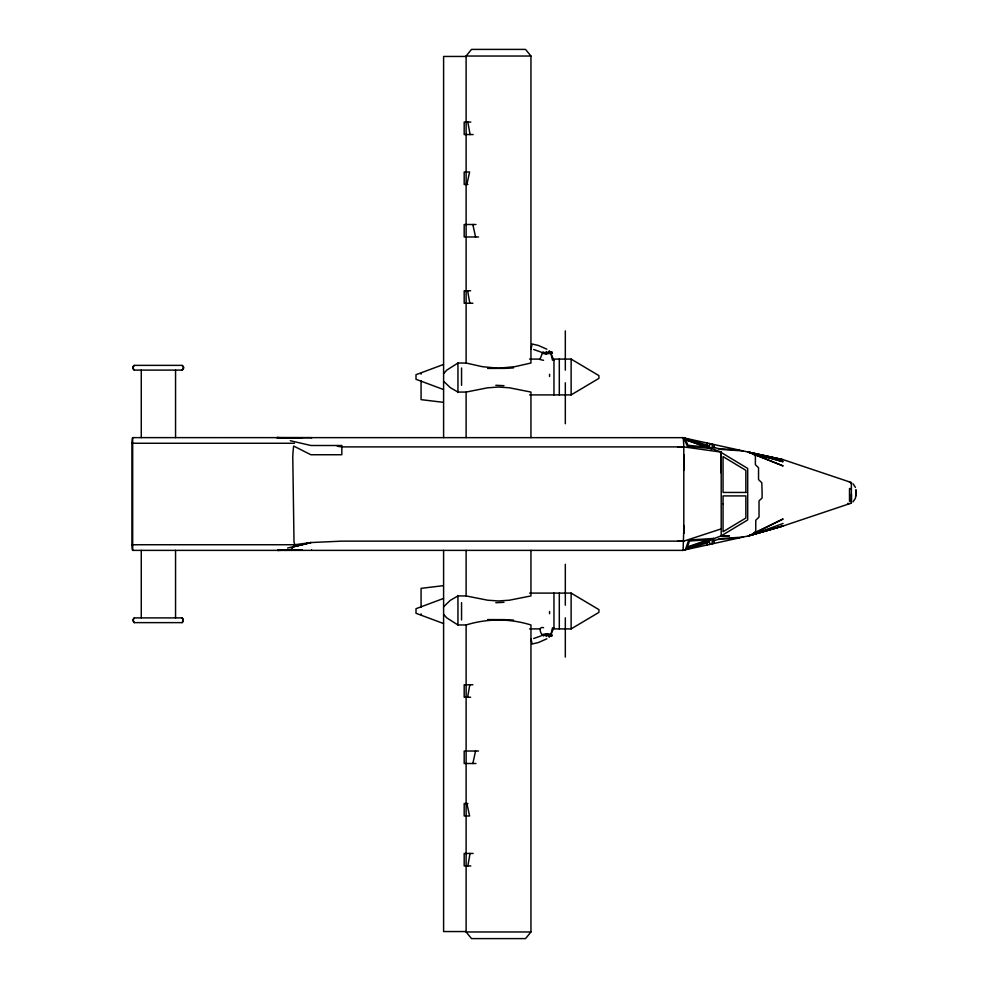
<?xml version="1.0" encoding="UTF-8"?>
<svg xmlns="http://www.w3.org/2000/svg" width="988" height="988" viewBox="0 0 988 988"><rect width="100%" height="100%" fill="white"/><g stroke="black" fill="none" stroke-linecap="round" stroke-linejoin="round"><path stroke-width="1.48" d="M683.745 470.411L683.77 454.715M721.203 535.866L729.453 535.879L721.203 535.879L721.203 452.134L682.807 437.672L132.676 437.622A7.398 0.729 90 0 0 131.984 443.266L131.984 544.734A7.398 0.729 -90 0 0 132.676 550.378L682.807 550.378L721.203 535.866L747.694 519.935L747.694 468.423L721.215 452.492L721.203 473.03M849.495 482.206L851.36 482.749L851.36 502.966M851.434 493.988L851.421 500.817L849.507 501.237L849.519 488.541L851.384 488.739M856.016 492.543L855.979 489.986M683.807 533.298L683.807 454.739M853.052 501.855L855.435 498.273L856.016 492.456M855.979 496.038L856.016 494.099M683.782 528.988L683.116 549.995A13.61 0.951 90 0 1 682.807 550.378L682.807 550.378M469.819 684.77L467.62 697.256M467.843 865.933L470.066 853.447M531.05 348.999L532.1 343.997L538.324 345.442L546.883 349.209M472.857 763.502L475.549 751.016M466.867 184.484L469.609 171.998L464.187 171.998L464.187 184.484L467.904 184.484M546.327 351.617L546.092 353.136L552.218 352.667L551.551 352.395M550.798 635.111C530.148 635.259 550.921 633.37 551.563 635.247L550.81 634.951L552.502 627.812L554.453 628.207M542.622 352.37L539.954 359.546L543.561 360.311M550.81 634.951L553.688 627.998M546.562 351.617L546.092 353.136L544.919 352.988M711.57 448.984L684.19 439.018L687.376 446.218L711.817 448.577M443.6 606.768L450.281 600.358L457.95 595.937L466.114 595.937L487.615 600.198L498.532 600.963L509.45 600.198L530.951 595.937L530.951 550.378M466.114 363.028L466.114 56.032L471.511 49.4L525.554 49.4L530.951 56.032L530.951 363.028L514.884 366.659L498.532 368.252L482.181 366.659L466.114 363.028L457.95 363.028L446.786 370.117L443.6 373.662M530.951 931.968L525.554 938.6L471.511 938.6L466.114 931.968L466.114 624.972C487.294 618.414 509.771 618.389 530.951 624.972L530.951 931.968L466.114 931.968M546.438 354.112L549.365 350.802M542.894 353.395L546.179 354.025M134.282 617.895L133.084 620.254L134.282 622.625L182.125 622.625L183.323 620.254L182.125 617.895L134.282 617.895A2.927 2.927 0 0 0 134.282 622.625M542.622 635.185L543.104 635.753M551.761 634.605L547.364 633.963L542.894 634.605M551.551 635.605L552.218 635.333M134.282 365.375L132.8 367.746L134.282 370.105L182.125 370.105L183.607 367.746L182.125 365.375L134.282 365.375A2.631 2.631 0 0 0 134.282 370.105M529.58 394.904L571.126 394.904L598.926 378.367L598.926 375.625L571.126 359.089L553.959 359.089L553.959 394.904M553.959 593.096L553.959 628.911L571.126 628.911L598.926 612.375L598.926 609.633L571.126 593.096L529.58 593.096M546.883 638.791L538.324 642.558L532.1 644.003L531.05 639.001M541.214 635.852L533.693 638.495M706.889 542.894L709.619 541.733L709.619 544.462M443.489 364.473L416.01 374.699L416.01 379.293L443.489 389.531M443.489 598.469L416.01 608.707L416.01 613.301L443.489 623.527M783.101 523.455L748.534 535.879L682.572 550.378M762.785 530.902L750.053 535.41L783.052 526.011L851.397 503.09M713.015 538.695L713.682 538.46L688.735 539.991L685.993 547.908L713.694 538.46M677.632 541.288L683.782 541.14L721.203 528.889M683.585 550.205L707.285 542.77L707.285 544.981M783.052 526.011L748.41 535.879L783.076 525.863L748.509 535.879L783.126 518.959L753.535 533.446L755.758 531.05L755.758 520.281L759.031 517.057L759.031 500.83L762.094 498.051L762.094 492.197L761.81 482.774L758.537 479.575L758.537 467.707L755.388 464.718L755.388 456.048L753.301 454.023L748.558 452.134L682.572 437.622M553.688 360.003L550.81 353.049L552.502 360.188L554.453 359.793M542.461 352.518L543.104 352.247M544.919 353.148C533.928 353.506 564.543 353.173 546.105 353.037M551.576 352.778L552.045 352.37M543.561 627.689C537.472 625.774 540.979 635.346 543.116 635.049L546.092 634.802L546.327 636.383M287.557 548.056L310.924 542.548L292.93 546.969L294.782 544.734L310.924 542.548L341.848 541.14L683.782 541.14M310.924 542.548L293.09 546.784C291.324 552.502 281.963 549.316 277.714 550.378L280.53 549.711M443.6 381.232L450.281 387.642L457.95 392.063L466.114 392.063L487.615 387.802L498.532 387.037L509.45 387.802L530.951 392.063L530.951 437.622M550.551 352.37L551.86 352.012L549.575 351.58M543.437 635.729L544.153 635.63M551.551 635.766L549.748 635.963M443.377 585.662L421.073 588.354L421.073 607.336M715.028 540.362L712.2 540.634L712.2 543.894M549.575 636.42L551.86 635.988L550.551 635.63M743.198 537.064L720.697 538.596L714.028 540.671L714.028 543.486M718.165 539.386L739.148 537.954M291.534 549.797L277.714 550.378L302.328 549.81M487.615 619.575L503.991 619.624A106.568 61.96 -0.3 0 1 513.525 620.118M466.114 56.032L530.951 56.032M466.114 56.452L443.6 56.452L443.6 437.622M470.819 122.067L464.187 122.067L464.187 134.553L473.116 134.553M475.944 224.498L464.187 224.498L464.187 236.984L478.513 236.984M470.621 290.744L464.187 290.744L464.187 303.23L472.894 303.23M529.58 359.089L540.251 359.089M131.984 443.266L294.449 443.266M721.203 452.134L683.782 446.897L341.848 446.897L337.316 446.255M131.984 544.734L294.782 544.734L294.004 541.98L292.769 456.592A140.074 139.394 90 0 1 293.646 446.033L310.862 454.739L341.811 454.739L341.873 445.502L310.924 445.502L290.274 440.71M443.6 614.338L446.786 617.883L457.95 624.972L466.114 624.972M529.58 628.911L540.251 628.911M472.894 684.77L464.187 684.77L464.187 697.256L470.621 697.256M478.513 751.016L464.187 751.016L464.187 763.502L475.944 763.502M467.904 803.516L464.187 803.516L464.187 816.002L469.609 816.002L466.867 803.516M473.116 853.447L464.187 853.447L464.187 865.933L470.819 865.933M466.114 931.548L443.6 931.548L443.6 550.378M279.962 438.314L277.011 437.622L311.862 437.672A7.398 0.729 90 0 0 311.628 438.055M546.105 353.655L551.761 353.395M547.364 634.951L549.797 635.025M281.531 438.277L277.011 437.622L301.661 438.19M677.62 446.761L683.782 446.897L683.782 459.062M487.615 368.425L503.991 368.376A106.568 61.96 0.3 0 0 513.525 367.882M847.568 503.46L849.495 503.51M277.011 437.622L290.88 438.215M718.165 448.614L739.148 450.046M743.198 450.948L720.697 449.404L714.028 447.329L714.028 444.514M549.748 352.037L551.551 352.234M715.028 447.65L712.2 447.366L712.2 444.106M443.377 402.338L421.073 399.646L421.073 380.664M543.437 352.271L544.153 352.37M543.906 353.062L542.449 352.679M757.833 454.875L748.41 452.134L783.076 459.618L851.409 482.552M748.459 452.134L783.039 459.778L748.447 452.134L783.101 461.729L748.496 452.134L783.126 465.953L753.301 454.023M533.693 349.505L541.214 352.148M683.585 437.869L707.285 445.242L707.285 443.032M706.889 445.106L709.619 446.267L709.619 443.538M546.438 633.888L549.365 637.198M853.052 483.811L855.435 487.393M546.562 636.383L546.092 634.864M472.857 224.498L475.549 236.984M467.843 122.067L470.066 134.553M467.62 290.744L469.819 303.23M856.016 491.567L855.979 489.912M683.758 525.48L683.77 533.322M682.807 437.622L682.807 437.672A13.647 0.951 -90 0 1 683.782 446.897M571.126 359.089L571.126 394.904M571.126 593.096L571.126 628.911M565.321 330.906L565.321 370.179M565.321 382.788L565.321 423.729M565.321 564.272L565.321 605.212M565.321 617.821L565.321 657.094M559.307 359.089L559.307 394.904M559.307 593.096L559.307 628.911M549.563 374.267L549.563 376.502M549.563 611.498L549.563 613.733M466.114 392.063L466.114 437.622M466.114 550.378L466.114 595.937M461.557 367.993L461.557 385.345M461.557 602.655L461.557 620.007M457.95 363.028L457.95 392.508M457.95 595.492L457.95 624.972M421.073 373.439L421.073 374.18M421.073 613.82L421.073 614.561M175.555 370.105L175.555 437.622M175.555 550.378L175.555 617.895M141.272 370.105L141.272 437.622M141.272 550.378L141.272 617.895M132.676 437.622L132.676 550.378M311.862 550.378A7.398 0.729 -90 0 1 311.628 549.946M182.125 617.895A2.927 2.927 0 0 1 182.125 622.625M182.125 365.375A2.631 2.631 0 0 1 182.125 370.105M503.991 602.297A114.88 45.979 -2.5 0 1 495.803 602.705M495.803 385.295A114.88 45.979 2.5 0 1 503.991 385.703M723.043 503.794L723.043 531.742L745.854 518.008L745.854 495.914L723.043 495.914L723.043 503.794M851.36 482.749L851.36 483.465L851.409 482.724M689.476 541.004L687.413 546.944L708.371 539.744L689.476 541.004M745.854 492.444L723.043 492.444L723.043 456.604L745.854 470.337L745.854 492.444M689.883 445.489L688.019 445.378L685.598 439.907L706.642 447.07L689.883 445.489"/></g></svg>
